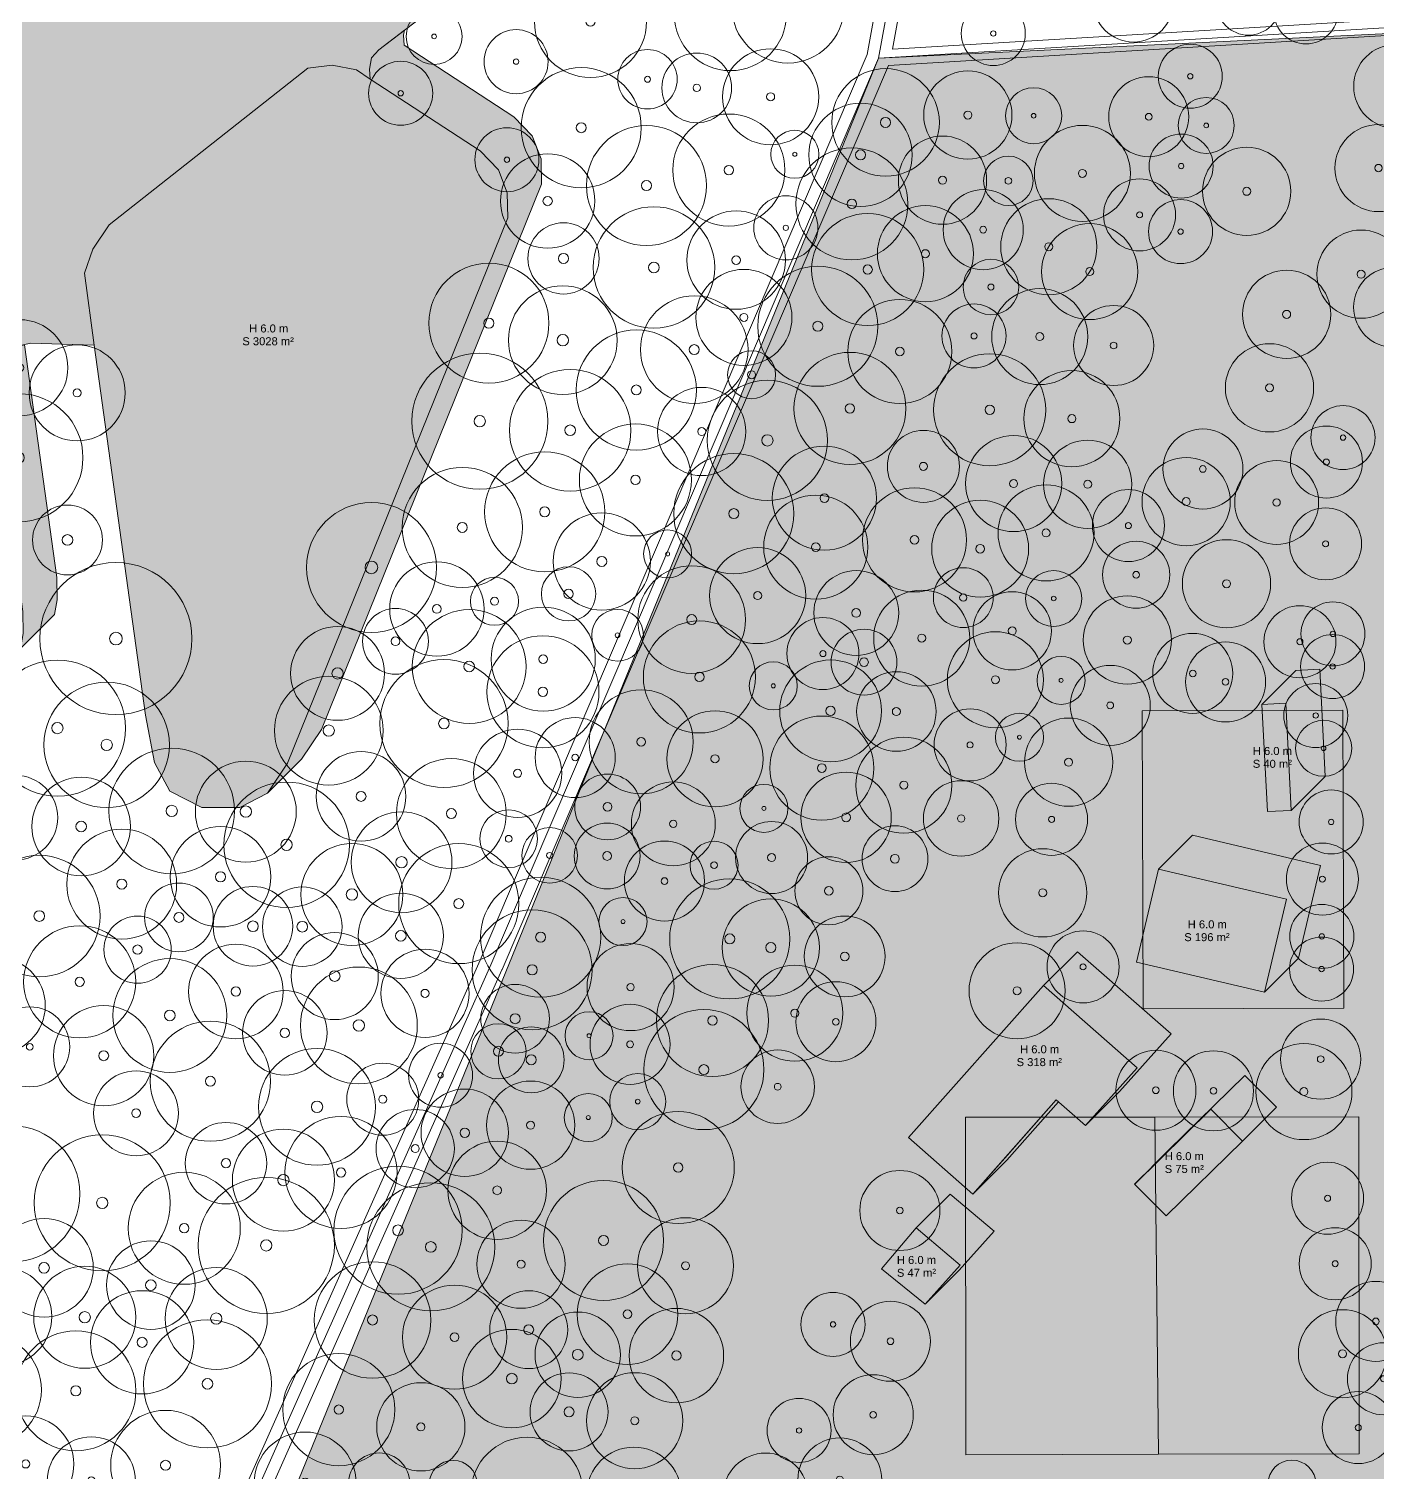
# Model space of a CAD drawing. Header units: metres. Extents: x -6 to 971, y -3 to 1031.
# Drawn here: x 694.7 to 863.1, y 628.1 to 808.4 of the extents above; entities that cross this region are included whole.
import ezdxf

# ---------------------------------------------------------------- set-up
doc = ezdxf.new("R2010")
doc.units = ezdxf.units.M
doc.header["$MEASUREMENT"] = 0
for name, color, linetype, lineweight, true_color in [('TPX_BUILDING_AREAS_TEXT', 7, 'CONTINUOUS', 0, 0x000000), ('TPX_BUILDING_HEIGHTS_TEXT', 7, 'CONTINUOUS', 0, 0x000000), ('TPX_BUILDINGS', 7, 'CONTINUOUS', 0, 0x000000), ('TPX_BUILDINGS_HATCH', 7, 'CONTINUOUS', 0, 0xf0f0f0), ('TPX_BUILDINGS_SHADOWS_HATCH', 7, 'CONTINUOUS', 0, 0x000000), ('TPX_BUILDINGS_SHADOWS_OUTLINES', 7, 'CONTINUOUS', 0, 0x000000), ('TPX_ROADS_AXES', 7, 'CONTINUOUS', 0, 0x323232), ('TPX_ROADS_CONTOURS', 7, 'CONTINUOUS', 0, 0x646464), ('TPX_VEGETATION_GREEN_SPACES', 7, 'CONTINUOUS', 0, 0x58ba48), ('TPX_VEGETATION_GREEN_SPACES_HATCH', 7, 'CONTINUOUS', 0, 0x58ba48), ('TPX_VEGETATION_TREES_INDIVIDUAL', 7, 'CONTINUOUS', 0, 0x136734)]:
    doc.layers.add(name, color=color, linetype=linetype, lineweight=lineweight, true_color=true_color)
doc.styles.add('TPX_TEXTE', font='arial.ttf')

# ---------------------------------------------------------------- blocks, each defined once
blk = doc.blocks.new('TREETR004_CR045')
at = {"layer": 'TPX_VEGETATION_TREES_INDIVIDUAL'}
for radius in [4.5, 0.375]:
    blk.add_circle((0, 0, 0.04), radius, dxfattribs=at)
blk = doc.blocks.new('TREETR006_CR069')
at = {"layer": 'TPX_VEGETATION_TREES_INDIVIDUAL'}
for radius in [6.86, 0.625]:
    blk.add_circle((0, 0, 0.04), radius, dxfattribs=at)
blk = doc.blocks.new('TREETR006_CR035')
at = {"layer": 'TPX_VEGETATION_TREES_INDIVIDUAL'}
for radius in [3.45, 0.625]:
    blk.add_circle((0, 0, 0.04), radius, dxfattribs=at)
blk = doc.blocks.new('TREETR004_CR050')
at = {"layer": 'TPX_VEGETATION_TREES_INDIVIDUAL'}
for radius in [5, 0.417]:
    blk.add_circle((0, 0, 0.04), radius, dxfattribs=at)
blk = doc.blocks.new('TREETR007_CR078')
at = {"layer": 'TPX_VEGETATION_TREES_INDIVIDUAL'}
for radius in [7.84, 0.708]:
    blk.add_circle((0, 0, 0.04), radius, dxfattribs=at)
blk = doc.blocks.new('TREETR003_CR040')
at = {"layer": 'TPX_VEGETATION_TREES_INDIVIDUAL'}
for radius in [4, 0.333]:
    blk.add_circle((0, 0, 0.04), radius, dxfattribs=at)
blk = doc.blocks.new('TREETR004_CR031')
at = {"layer": 'TPX_VEGETATION_TREES_INDIVIDUAL'}
for radius in [3.09, 0.417]:
    blk.add_circle((0, 0, 0.04), radius, dxfattribs=at)
blk = doc.blocks.new('TREETR005_CR044')
at = {"layer": 'TPX_VEGETATION_TREES_INDIVIDUAL'}
for radius in [4.36, 0.458]:
    blk.add_circle((0, 0, 0.04), radius, dxfattribs=at)
blk = doc.blocks.new('TREETR005_CR059')
at = {"layer": 'TPX_VEGETATION_TREES_INDIVIDUAL'}
for radius in [5.89, 0.542]:
    blk.add_circle((0, 0, 0.04), radius, dxfattribs=at)
blk = doc.blocks.new('TREETR005_CR053')
at = {"layer": 'TPX_VEGETATION_TREES_INDIVIDUAL'}
for radius in [5.3, 0.542]:
    blk.add_circle((0, 0, 0.04), radius, dxfattribs=at)
blk = doc.blocks.new('TREETR005_CR050')
at = {"layer": 'TPX_VEGETATION_TREES_INDIVIDUAL'}
for radius in [4.97, 0.5]:
    blk.add_circle((0, 0, 0.04), radius, dxfattribs=at)
blk = doc.blocks.new('TREETR006_CR053')
at = {"layer": 'TPX_VEGETATION_TREES_INDIVIDUAL'}
for radius in [5.28, 0.583]:
    blk.add_circle((0, 0, 0.04), radius, dxfattribs=at)
blk = doc.blocks.new('TREETR005_CR054')
at = {"layer": 'TPX_VEGETATION_TREES_INDIVIDUAL'}
for radius in [5.44, 0.458]:
    blk.add_circle((0, 0, 0.04), radius, dxfattribs=at)
blk = doc.blocks.new('TREETR006_CR055')
at = {"layer": 'TPX_VEGETATION_TREES_INDIVIDUAL'}
for radius in [5.46, 0.583]:
    blk.add_circle((0, 0, 0.04), radius, dxfattribs=at)
blk = doc.blocks.new('TREETR007_CR044')
at = {"layer": 'TPX_VEGETATION_TREES_INDIVIDUAL'}
for radius in [4.36, 0.667]:
    blk.add_circle((0, 0, 0.04), radius, dxfattribs=at)
blk = doc.blocks.new('TREETR004_CR042')
at = {"layer": 'TPX_VEGETATION_TREES_INDIVIDUAL'}
for radius in [4.19, 0.417]:
    blk.add_circle((0, 0, 0.04), radius, dxfattribs=at)
blk = doc.blocks.new('TREETR006_CR063')
at = {"layer": 'TPX_VEGETATION_TREES_INDIVIDUAL'}
for radius in [6.27, 0.625]:
    blk.add_circle((0, 0, 0.04), radius, dxfattribs=at)
blk = doc.blocks.new('TREETR007_CR073')
at = {"layer": 'TPX_VEGETATION_TREES_INDIVIDUAL'}
for radius in [7.3, 0.708]:
    blk.add_circle((0, 0, 0.04), radius, dxfattribs=at)
blk = doc.blocks.new('TREETR007_CR053')
at = {"layer": 'TPX_VEGETATION_TREES_INDIVIDUAL'}
for radius in [5.33, 0.667]:
    blk.add_circle((0, 0, 0.04), radius, dxfattribs=at)
blk = doc.blocks.new('TREETR006_CR043')
at = {"layer": 'TPX_VEGETATION_TREES_INDIVIDUAL'}
for radius in [4.29, 0.625]:
    blk.add_circle((0, 0, 0.04), radius, dxfattribs=at)
blk = doc.blocks.new('TREETR004_CR035')
at = {"layer": 'TPX_VEGETATION_TREES_INDIVIDUAL'}
for radius in [3.47, 0.375]:
    blk.add_circle((0, 0, 0.04), radius, dxfattribs=at)
blk = doc.blocks.new('TREETR008_CR081')
at = {"layer": 'TPX_VEGETATION_TREES_INDIVIDUAL'}
for radius in [8.11, 0.792]:
    blk.add_circle((0, 0, 0.04), radius, dxfattribs=at)
blk = doc.blocks.new('TREETR007_CR080')
at = {"layer": 'TPX_VEGETATION_TREES_INDIVIDUAL'}
for radius in [8, 0.667]:
    blk.add_circle((0, 0, 0.04), radius, dxfattribs=at)
blk = doc.blocks.new('TREETR003_CR035')
at = {"layer": 'TPX_VEGETATION_TREES_INDIVIDUAL'}
for radius in [3.5, 0.292]:
    blk.add_circle((0, 0, 0.04), radius, dxfattribs=at)
blk = doc.blocks.new('TREETR004_CR037')
at = {"layer": 'TPX_VEGETATION_TREES_INDIVIDUAL'}
for radius in [3.71, 0.375]:
    blk.add_circle((0, 0, 0.04), radius, dxfattribs=at)
blk = doc.blocks.new('TREETR006_CR070')
at = {"layer": 'TPX_VEGETATION_TREES_INDIVIDUAL'}
for radius in [7, 0.583]:
    blk.add_circle((0, 0, 0.04), radius, dxfattribs=at)
blk = doc.blocks.new('TREETR005_CR030')
at = {"layer": 'TPX_VEGETATION_TREES_INDIVIDUAL'}
for radius in [3, 0.5]:
    blk.add_circle((0, 0, 0.04), radius, dxfattribs=at)
blk = doc.blocks.new('TREETR007_CR063')
at = {"layer": 'TPX_VEGETATION_TREES_INDIVIDUAL'}
for radius in [6.3, 0.708]:
    blk.add_circle((0, 0, 0.04), radius, dxfattribs=at)
blk = doc.blocks.new('TREETR005_CR043')
at = {"layer": 'TPX_VEGETATION_TREES_INDIVIDUAL'}
for radius in [4.25, 0.542]:
    blk.add_circle((0, 0, 0.04), radius, dxfattribs=at)
blk = doc.blocks.new('TREETR006_CR065')
at = {"layer": 'TPX_VEGETATION_TREES_INDIVIDUAL'}
for radius in [6.45, 0.625]:
    blk.add_circle((0, 0, 0.04), radius, dxfattribs=at)
blk = doc.blocks.new('TREETR006_CR034')
at = {"layer": 'TPX_VEGETATION_TREES_INDIVIDUAL'}
for radius in [3.39, 0.583]:
    blk.add_circle((0, 0, 0.04), radius, dxfattribs=at)
blk = doc.blocks.new('TREETR007_CR076')
at = {"layer": 'TPX_VEGETATION_TREES_INDIVIDUAL'}
for radius in [7.59, 0.667]:
    blk.add_circle((0, 0, 0.04), radius, dxfattribs=at)
blk = doc.blocks.new('TREETR005_CR052')
at = {"layer": 'TPX_VEGETATION_TREES_INDIVIDUAL'}
for radius in [5.24, 0.458]:
    blk.add_circle((0, 0, 0.04), radius, dxfattribs=at)
blk = doc.blocks.new('TREETR004_CR040')
at = {"layer": 'TPX_VEGETATION_TREES_INDIVIDUAL'}
for radius in [4, 0.375]:
    blk.add_circle((0, 0, 0.04), radius, dxfattribs=at)
blk = doc.blocks.new('TREETR005_CR065')
at = {"layer": 'TPX_VEGETATION_TREES_INDIVIDUAL'}
for radius in [6.5, 0.542]:
    blk.add_circle((0, 0, 0.04), radius, dxfattribs=at)
blk = doc.blocks.new('TREETR005_CR037')
at = {"layer": 'TPX_VEGETATION_TREES_INDIVIDUAL'}
for radius in [3.74, 0.458]:
    blk.add_circle((0, 0, 0.04), radius, dxfattribs=at)
blk = doc.blocks.new('TREETR003_CR032')
at = {"layer": 'TPX_VEGETATION_TREES_INDIVIDUAL'}
for radius in [3.23, 0.292]:
    blk.add_circle((0, 0, 0.04), radius, dxfattribs=at)
blk = doc.blocks.new('TREETR005_CR051')
at = {"layer": 'TPX_VEGETATION_TREES_INDIVIDUAL'}
for radius in [5.05, 0.542]:
    blk.add_circle((0, 0, 0.04), radius, dxfattribs=at)
blk = doc.blocks.new('TREETR006_CR059')
at = {"layer": 'TPX_VEGETATION_TREES_INDIVIDUAL'}
for radius in [5.9, 0.583]:
    blk.add_circle((0, 0, 0.04), radius, dxfattribs=at)
blk = doc.blocks.new('TREETR006_CR049')
at = {"layer": 'TPX_VEGETATION_TREES_INDIVIDUAL'}
for radius in [4.87, 0.625]:
    blk.add_circle((0, 0, 0.04), radius, dxfattribs=at)
blk = doc.blocks.new('TREETR006_CR073')
at = {"layer": 'TPX_VEGETATION_TREES_INDIVIDUAL'}
for radius in [7.28, 0.625]:
    blk.add_circle((0, 0, 0.04), radius, dxfattribs=at)
blk = doc.blocks.new('TREETR007_CR068')
at = {"layer": 'TPX_VEGETATION_TREES_INDIVIDUAL'}
for radius in [6.79, 0.708]:
    blk.add_circle((0, 0, 0.04), radius, dxfattribs=at)
blk = doc.blocks.new('TREETR005_CR063')
at = {"layer": 'TPX_VEGETATION_TREES_INDIVIDUAL'}
for radius in [6.28, 0.542]:
    blk.add_circle((0, 0, 0.04), radius, dxfattribs=at)
blk = doc.blocks.new('TREETR007_CR059')
at = {"layer": 'TPX_VEGETATION_TREES_INDIVIDUAL'}
for radius in [5.86, 0.708]:
    blk.add_circle((0, 0, 0.04), radius, dxfattribs=at)
blk = doc.blocks.new('TREETR006_CR064')
at = {"layer": 'TPX_VEGETATION_TREES_INDIVIDUAL'}
for radius in [6.36, 0.583]:
    blk.add_circle((0, 0, 0.04), radius, dxfattribs=at)
blk = doc.blocks.new('TREETR005_CR060')
at = {"layer": 'TPX_VEGETATION_TREES_INDIVIDUAL'}
for radius in [6, 0.5]:
    blk.add_circle((0, 0, 0.04), radius, dxfattribs=at)
blk = doc.blocks.new('TREETR005_CR057')
at = {"layer": 'TPX_VEGETATION_TREES_INDIVIDUAL'}
for radius in [5.65, 0.542]:
    blk.add_circle((0, 0, 0.04), radius, dxfattribs=at)
blk = doc.blocks.new('TREETR003_CR030')
at = {"layer": 'TPX_VEGETATION_TREES_INDIVIDUAL'}
for radius in [3, 0.25]:
    blk.add_circle((0, 0, 0.04), radius, dxfattribs=at)
blk = doc.blocks.new('TREETR006_CR051')
at = {"layer": 'TPX_VEGETATION_TREES_INDIVIDUAL'}
for radius in [5.09, 0.583]:
    blk.add_circle((0, 0, 0.04), radius, dxfattribs=at)
blk = doc.blocks.new('TREETR005_CR041')
at = {"layer": 'TPX_VEGETATION_TREES_INDIVIDUAL'}
for radius in [4.11, 0.542]:
    blk.add_circle((0, 0, 0.04), radius, dxfattribs=at)
blk = doc.blocks.new('TREETR006_CR067')
at = {"layer": 'TPX_VEGETATION_TREES_INDIVIDUAL'}
for radius in [6.72, 0.625]:
    blk.add_circle((0, 0, 0.04), radius, dxfattribs=at)
blk = doc.blocks.new('TREETR005_CR055')
at = {"layer": 'TPX_VEGETATION_TREES_INDIVIDUAL'}
for radius in [5.51, 0.5]:
    blk.add_circle((0, 0, 0.04), radius, dxfattribs=at)
blk = doc.blocks.new('TREETR005_CR038')
at = {"layer": 'TPX_VEGETATION_TREES_INDIVIDUAL'}
for radius in [3.84, 0.5]:
    blk.add_circle((0, 0, 0.04), radius, dxfattribs=at)
blk = doc.blocks.new('TREETR008_CR095')
at = {"layer": 'TPX_VEGETATION_TREES_INDIVIDUAL'}
for radius in [9.5, 0.792]:
    blk.add_circle((0, 0, 0.04), radius, dxfattribs=at)
blk = doc.blocks.new('TREETR006_CR045')
at = {"layer": 'TPX_VEGETATION_TREES_INDIVIDUAL'}
for radius in [4.45, 0.625]:
    blk.add_circle((0, 0, 0.04), radius, dxfattribs=at)
blk = doc.blocks.new('TREETR007_CR062')
at = {"layer": 'TPX_VEGETATION_TREES_INDIVIDUAL'}
for radius in [6.15, 0.667]:
    blk.add_circle((0, 0, 0.04), radius, dxfattribs=at)
blk = doc.blocks.new('TREETR007_CR075')
at = {"layer": 'TPX_VEGETATION_TREES_INDIVIDUAL'}
for radius in [7.5, 0.708]:
    blk.add_circle((0, 0, 0.04), radius, dxfattribs=at)
blk = doc.blocks.new('TREETR006_CR041')
at = {"layer": 'TPX_VEGETATION_TREES_INDIVIDUAL'}
for radius in [4.11, 0.625]:
    blk.add_circle((0, 0, 0.04), radius, dxfattribs=at)
blk = doc.blocks.new('TREETR007_CR055')
at = {"layer": 'TPX_VEGETATION_TREES_INDIVIDUAL'}
for radius in [5.54, 0.667]:
    blk.add_circle((0, 0, 0.04), radius, dxfattribs=at)
blk = doc.blocks.new('TREETR007_CR071')
at = {"layer": 'TPX_VEGETATION_TREES_INDIVIDUAL'}
for radius in [7.11, 0.667]:
    blk.add_circle((0, 0, 0.04), radius, dxfattribs=at)
blk = doc.blocks.new('TREETR004_CR046')
at = {"layer": 'TPX_VEGETATION_TREES_INDIVIDUAL'}
for radius in [4.59, 0.417]:
    blk.add_circle((0, 0, 0.04), radius, dxfattribs=at)
blk = doc.blocks.new('TREETR007_CR054')
at = {"layer": 'TPX_VEGETATION_TREES_INDIVIDUAL'}
for radius in [5.44, 0.667]:
    blk.add_circle((0, 0, 0.04), radius, dxfattribs=at)
blk = doc.blocks.new('TREETR004_CR036')
at = {"layer": 'TPX_VEGETATION_TREES_INDIVIDUAL'}
for radius in [3.61, 0.417]:
    blk.add_circle((0, 0, 0.04), radius, dxfattribs=at)
blk = doc.blocks.new('TREETR006_CR056')
at = {"layer": 'TPX_VEGETATION_TREES_INDIVIDUAL'}
for radius in [5.6, 0.625]:
    blk.add_circle((0, 0, 0.04), radius, dxfattribs=at)
blk = doc.blocks.new('TREETR007_CR050')
at = {"layer": 'TPX_VEGETATION_TREES_INDIVIDUAL'}
for radius in [4.97, 0.667]:
    blk.add_circle((0, 0, 0.04), radius, dxfattribs=at)
blk = doc.blocks.new('TREETR005_CR062')
at = {"layer": 'TPX_VEGETATION_TREES_INDIVIDUAL'}
for radius in [6.15, 0.542]:
    blk.add_circle((0, 0, 0.04), radius, dxfattribs=at)
blk = doc.blocks.new('TREETR005_CR045')
at = {"layer": 'TPX_VEGETATION_TREES_INDIVIDUAL'}
for radius in [4.5, 0.5]:
    blk.add_circle((0, 0, 0.04), radius, dxfattribs=at)
blk = doc.blocks.new('TREETR006_CR042')
at = {"layer": 'TPX_VEGETATION_TREES_INDIVIDUAL'}
for radius in [4.2, 0.583]:
    blk.add_circle((0, 0, 0.04), radius, dxfattribs=at)
blk = doc.blocks.new('TREETR007_CR085')
at = {"layer": 'TPX_VEGETATION_TREES_INDIVIDUAL'}
for radius in [8.5, 0.708]:
    blk.add_circle((0, 0, 0.04), radius, dxfattribs=at)
blk = doc.blocks.new('TREETR006_CR061')
at = {"layer": 'TPX_VEGETATION_TREES_INDIVIDUAL'}
for radius in [6.07, 0.625]:
    blk.add_circle((0, 0, 0.04), radius, dxfattribs=at)
blk = doc.blocks.new('TREETR006_CR075')
at = {"layer": 'TPX_VEGETATION_TREES_INDIVIDUAL'}
for radius in [7.5, 0.625]:
    blk.add_circle((0, 0, 0.04), radius, dxfattribs=at)
blk = doc.blocks.new('TREETR004_CR030')
at = {"layer": 'TPX_VEGETATION_TREES_INDIVIDUAL'}
for radius in [3, 0.417]:
    blk.add_circle((0, 0, 0.04), radius, dxfattribs=at)
blk = doc.blocks.new('TREETR005_CR047')
at = {"layer": 'TPX_VEGETATION_TREES_INDIVIDUAL'}
for radius in [4.71, 0.458]:
    blk.add_circle((0, 0, 0.04), radius, dxfattribs=at)
blk = doc.blocks.new('TREETR007_CR064')
at = {"layer": 'TPX_VEGETATION_TREES_INDIVIDUAL'}
for radius in [6.37, 0.708]:
    blk.add_circle((0, 0, 0.04), radius, dxfattribs=at)
blk = doc.blocks.new('TREETR005_CR061')
at = {"layer": 'TPX_VEGETATION_TREES_INDIVIDUAL'}
for radius in [6.05, 0.542]:
    blk.add_circle((0, 0, 0.04), radius, dxfattribs=at)
blk = doc.blocks.new('TREETR005_CR049')
at = {"layer": 'TPX_VEGETATION_TREES_INDIVIDUAL'}
for radius in [4.89, 0.5]:
    blk.add_circle((0, 0, 0.04), radius, dxfattribs=at)

msp = doc.modelspace()

# ---------------------------------------------------------------- hatches: boundary and pattern name
at = {"layer": 'TPX_BUILDINGS_HATCH'}
for points in [[(670.25, 850.85), (660.12, 839.2), (672.89, 829.47), (676.77, 826.74), (679.29, 824.01), (680.78, 821.64), (682.61, 817.24), (689.47, 767.83), (694.89, 769.12), (702.87, 768.9), (701.64, 777.87), (702.68, 780.89), (704.75, 783.91), (727.17, 801.61), (729.53, 803.48), (732.59, 803.87), (735.62, 803.27), (737.34, 802.14), (737.24, 803.37), (737.51, 804.8), (738.4, 805.78), (758.89, 821.46), (723.28, 835.28), (720.95, 838.83), (720.99, 842.94), (721.33, 847.05), (713.79, 867.04), (732.03, 894.21), (697.88, 920.6), (695.27, 916.28), (725.35, 893.51), (691.25, 845.29), (686.1, 843.55), (683.02, 843.07), (678.67, 844.64), (669.02, 856.99), (670.27, 853.67), (670.25, 850.85)], [(702.68, 780.89), (701.64, 777.87), (702.87, 768.9), (709.25, 722.67), (710.38, 716.76), (712.31, 713.18), (716.31, 711.11), (721.05, 711.12), (724.5, 712.93), (727, 716.65), (754.51, 784.78), (754.44, 787.91), (753.34, 790.81), (751.05, 793.16), (737.34, 802.14), (735.62, 803.27), (732.59, 803.87), (729.53, 803.48), (727.17, 801.61), (704.75, 783.91), (702.68, 780.89)], [(851.7, 724.16), (848.72, 724.01), (849.4, 710.61), (852.38, 710.76), (851.7, 724.16)], [(835.79, 703.42), (833.06, 691.81), (849.03, 688.04), (851.76, 699.66), (835.79, 703.42)], [(821.43, 688.87), (804.58, 669.89), (812.61, 662.82), (823.01, 674.59), (826.69, 671.39), (833.13, 678.6), (821.43, 688.87)], [(842.32, 673.42), (832.81, 664.09), (836.77, 660.11), (846.29, 669.44), (842.32, 673.42)], [(805.53, 658.6), (801.19, 653.5), (806.67, 649.08), (811.01, 653.96), (805.53, 658.6)]]:
    msp.add_hatch(color=256, dxfattribs=at).paths.add_polyline_path(points)
at = {"layer": 'TPX_BUILDINGS_SHADOWS_HATCH'}
for points in [[(726.59, 716.04), (724.5, 712.93), (728.74, 717.17), (731.24, 720.89), (758.75, 789.02), (758.68, 792.16), (757.58, 795.05), (755.29, 797.4), (741.58, 806.39), (741.49, 807.62), (741.6, 808.23), (738.4, 805.78), (737.51, 804.8), (737.24, 803.37), (737.34, 802.14), (751.05, 793.16), (753.34, 790.81), (754.44, 787.91), (754.51, 784.78), (727, 716.65), (726.59, 716.04)], [(694.15, 768.94), (689.47, 767.83), (693.95, 735.63), (694, 732.85), (693.65, 731), (697.89, 735.24), (698.24, 737.09), (698.19, 739.87), (694.15, 768.94)], [(852.96, 728.26), (848.72, 724.01), (851.7, 724.16), (852.38, 710.76), (856.62, 715), (855.94, 728.41), (852.96, 728.26)], [(840.04, 707.66), (835.79, 703.42), (851.76, 699.66), (849.03, 688.04), (853.27, 692.29), (856.01, 703.9), (840.04, 707.66)], [(825.67, 693.11), (821.43, 688.87), (833.13, 678.6), (826.69, 671.39), (830.93, 675.63), (837.38, 682.84), (825.67, 693.11)], [(837.06, 668.33), (832.82, 664.09), (842.32, 673.42), (846.29, 669.44), (850.53, 673.68), (846.57, 677.66), (837.06, 668.33)], [(816.58, 667.31), (812.61, 662.82), (816.86, 667.06), (823.29, 674.35), (823.01, 674.59), (816.58, 667.31)], [(809.77, 662.84), (805.53, 658.6), (811.01, 653.96), (806.67, 649.08), (810.91, 653.32), (815.25, 658.2), (809.77, 662.84)]]:
    msp.add_hatch(color=256, dxfattribs=at).paths.add_polyline_path(points)
at = {"layer": 'TPX_VEGETATION_GREEN_SPACES_HATCH'}
h = msp.add_hatch(color=256, dxfattribs=at)
h.paths.add_polyline_path([(800.84, 804.75), (718.07, 601.77), (729.94, 577.31), (745.19, 549.45), (750.25, 530.28), (756.51, 518.82), (763.82, 511.06), (776.15, 502.97), (791.61, 496.59), (804.59, 494.54), (816.07, 494.02), (844.04, 493.08), (859.86, 489.78), (873.46, 484.31), (883.43, 478.59), (902.97, 456.75), (909.21, 445.14), (912.43, 435.93), (918.11, 411.61), (930.15, 391.51), (964.78, 393.09), (964.78, 402.06), (953.42, 401.99), (935.38, 401.89), (935.3, 414.92), (954.13, 415.02), (964.78, 415.07), (964.78, 439.71), (963.21, 439.73), (944.43, 439.97), (924.44, 440.23), (924.6, 452.73), (944.17, 452.48), (962.75, 452.25), (964.78, 452.22), (964.78, 466.93), (949.61, 467.07), (949.93, 500.54), (964.78, 500.39), (964.78, 513.06), (951.24, 513.16), (951.5, 548.71), (964.78, 548.61), (964.78, 565.3), (952.32, 565.37), (952.64, 598.52), (964.78, 598.36), (964.78, 656.57), (964.48, 650.55), (956.99, 640.17), (942.89, 631.01), (928.84, 626.88), (912.11, 627.81), (896.07, 629.96), (880.74, 638.16), (872.23, 649.11), (867.7, 664.25), (867.9, 767.26), (873.35, 766.63), (873.52, 784.63), (880.53, 785.73), (884.63, 790.33), (887.93, 794.4), (892.34, 797.56), (898.83, 801.71), (907.78, 805.84), (917.21, 807.56), (927.3, 807.93), (935.4, 805.67), (942.14, 802.09), (947.66, 798.01), (951.84, 793.96), (959.53, 784.2), (964.78, 774.65), (964.78, 969.11), (960.99, 972.53), (961.92, 1022.85), (957.31, 1022.85), (957.38, 1017.67), (941.38, 1009.21), (934.59, 1022.85), (929, 1022.85), (935.19, 1005.95), (942.71, 991.99), (951.99, 967.87), (957.82, 952.7), (961.54, 931.83), (962.35, 921.42), (963.65, 904.63), (961.28, 876.48), (960.03, 861.11), (959.45, 842.38), (958.53, 812.41), (800.84, 804.75)])
h.paths.add_polyline_path([(766.29, 519.99), (766.63, 564.73), (790.02, 564.55), (816.47, 564.36), (816.56, 575.68), (786.21, 575.92), (786.55, 620.29), (816.91, 620.06), (890.16, 619.49), (889.27, 504.24), (815.75, 504.82), (815.86, 519.61), (789.93, 519.81), (766.29, 519.99)], flags=16)
h.paths.add_polyline_path([(811.67, 672.43), (835.32, 672.46), (860.8, 672.5), (860.87, 630.36), (835.81, 630.32), (811.74, 630.27), (811.67, 672.43)], flags=16)
h.paths.add_polyline_path([(833.74, 723.22), (858.8, 723.31), (858.96, 686.05), (833.89, 685.96), (833.74, 723.22)], flags=16)
h.paths.add_polyline_path([(902.59, 466.12), (902.86, 501.53), (923.06, 501.37), (942.53, 501.22), (942.25, 465.8), (922.79, 465.95), (902.59, 466.12)], flags=16)
h.paths.add_polyline_path([(908.74, 514.98), (909.29, 549.74), (928.56, 549.45), (945.55, 549.19), (945.01, 514.41), (928.23, 514.67), (908.74, 514.98)], flags=16)
for points in [[(858.8, 723.31), (833.74, 723.22), (833.89, 685.96), (858.96, 686.05), (858.8, 723.31)], [(835.32, 672.46), (811.67, 672.43), (811.74, 630.27), (835.81, 630.32), (835.32, 672.46)], [(860.8, 672.5), (835.32, 672.46), (835.81, 630.32), (860.87, 630.36), (860.8, 672.5)]]:
    msp.add_hatch(color=256, dxfattribs=at).paths.add_polyline_path(points)

# ---------------------------------------------------------------- linework, layer by layer
at = {"layer": 'TPX_BUILDINGS', "elevation": 0.04}
msp.add_lwpolyline([(689.47, 767.83), (694.89, 769.12), (702.87, 768.9), (701.64, 777.87), (702.68, 780.89), (704.75, 783.91), (727.17, 801.61), (729.53, 803.48), (732.59, 803.87), (735.62, 803.27), (737.34, 802.14), (737.24, 803.37), (737.51, 804.8), (738.4, 805.78), (758.89, 821.46)], dxfattribs=at)
for points in [[(702.68, 780.89), (701.64, 777.87), (702.87, 768.9), (709.25, 722.67), (710.38, 716.76), (712.31, 713.18), (716.31, 711.11), (721.05, 711.12), (724.5, 712.93), (727, 716.65), (754.51, 784.78), (754.44, 787.91), (753.34, 790.81), (751.05, 793.16), (737.34, 802.14), (735.62, 803.27), (732.59, 803.87), (729.53, 803.48), (727.17, 801.61), (704.75, 783.91)], [(851.7, 724.16), (848.72, 724.01), (849.4, 710.61), (852.38, 710.76)], [(835.79, 703.42), (833.06, 691.81), (849.03, 688.04), (851.76, 699.66)], [(821.43, 688.87), (804.58, 669.89), (812.61, 662.82), (823.01, 674.59), (826.69, 671.39), (833.13, 678.6)], [(842.32, 673.42), (832.81, 664.09), (836.77, 660.11), (846.29, 669.44)], [(805.53, 658.6), (801.19, 653.5), (806.67, 649.08), (811.01, 653.96)]]:
    msp.add_lwpolyline(points, close=True, dxfattribs=at)
at = {"layer": 'TPX_BUILDINGS_SHADOWS_OUTLINES', "elevation": 0.04}
for points in [[(726.59, 716.04), (724.5, 712.93), (728.74, 717.17), (731.24, 720.89), (758.75, 789.02), (758.68, 792.16), (757.58, 795.05), (755.29, 797.4), (741.58, 806.39), (741.49, 807.62), (741.6, 808.23), (738.4, 805.78), (737.51, 804.8), (737.24, 803.37), (737.34, 802.14), (751.05, 793.16), (753.34, 790.81), (754.44, 787.91), (754.51, 784.78), (727, 716.65)], [(694.15, 768.94), (689.47, 767.83), (693.95, 735.63), (694, 732.85), (693.65, 731), (697.89, 735.24), (698.24, 737.09), (698.19, 739.87)], [(852.96, 728.26), (848.72, 724.01), (851.7, 724.16), (852.38, 710.76), (856.62, 715), (855.94, 728.41)], [(840.04, 707.66), (835.79, 703.42), (851.76, 699.66), (849.03, 688.04), (853.27, 692.29), (856.01, 703.9)], [(825.67, 693.11), (821.43, 688.87), (833.13, 678.6), (826.69, 671.39), (830.93, 675.63), (837.38, 682.84)], [(837.06, 668.33), (832.82, 664.09), (842.32, 673.42), (846.29, 669.44), (850.53, 673.68), (846.57, 677.66)], [(816.58, 667.31), (812.61, 662.82), (816.86, 667.06), (823.29, 674.35), (823.01, 674.59)], [(809.77, 662.84), (805.53, 658.6), (811.01, 653.96), (806.67, 649.08), (810.91, 653.32), (815.25, 658.2)]]:
    msp.add_lwpolyline(points, close=True, dxfattribs=at)
at = {"layer": 'TPX_ROADS_AXES', "elevation": 0.03}
for points in [[(702.8, 579.49), (707.19, 589.88), (712.32, 601.31), (752.42, 691.47), (800.84, 804.75), (805.89, 832.5), (806.71, 837.57), (807.79, 844.23), (808.68, 855.97), (807.67, 874.84), (805.93, 896.62), (800.57, 920.69), (794.09, 942.73), (781.06, 972.14), (777.26, 980.7)], [(800.84, 804.75), (903.56, 810.93), (908.4, 811.13), (913.42, 811.33), (958.53, 812.41)]]:
    msp.add_lwpolyline(points, dxfattribs=at)
at = {"layer": 'TPX_ROADS_CONTOURS', "elevation": 0.03}
for points in [[(804.41, 832.76), (799.39, 805.19), (751.05, 692.07), (710.95, 601.92), (705.82, 590.5), (705.81, 590.47), (702.25, 582.05), (676.09, 606.32)], [(903.5, 811.93), (802.57, 805.86), (807.37, 832.23)], [(713.69, 600.7), (753.79, 690.86), (753.8, 690.88), (802.07, 803.82), (903.61, 809.94)]]:
    msp.add_lwpolyline(points, dxfattribs=at)
at = {"layer": 'TPX_VEGETATION_GREEN_SPACES', "elevation": 0}
msp.add_lwpolyline([(958.53, 812.41), (800.84, 804.75), (718.07, 601.77), (729.94, 577.31), (745.19, 549.45), (750.25, 530.28), (756.51, 518.82), (763.82, 511.06), (776.15, 502.97), (791.61, 496.59), (804.59, 494.54), (816.07, 494.02), (844.04, 493.08), (859.86, 489.78), (873.46, 484.31), (883.43, 478.59), (902.97, 456.75)], dxfattribs=at)
for points in [[(858.8, 723.31), (833.74, 723.22), (833.89, 685.96), (858.96, 686.05)], [(833.74, 723.22), (858.8, 723.31), (858.96, 686.05), (833.89, 685.96)], [(811.67, 672.43), (835.32, 672.46), (860.8, 672.5), (860.87, 630.36), (835.81, 630.32), (811.74, 630.27)], [(835.32, 672.46), (811.67, 672.43), (811.74, 630.27), (835.81, 630.32)], [(860.8, 672.5), (835.32, 672.46), (835.81, 630.32), (860.87, 630.36)]]:
    msp.add_lwpolyline(points, close=True, dxfattribs=at)

# ---------------------------------------------------------------- block references
at = {"layer": 'TPX_VEGETATION_TREES_INDIVIDUAL'}
for name, p in [('TREETR006_CR070', (782.32, 810.19, 0.04)), ('TREETR006_CR070', (789.51, 811.14, 0.04)), ('TREETR006_CR070', (764.85, 809.33, 0.04)), ('TREETR004_CR050', (832.66, 811.75, 0.04)), ('TREETR003_CR040', (847.03, 811.62, 0.04)), ('TREETR003_CR040', (854.21, 810.53, 0.04)), ('TREETR003_CR040', (815.16, 807.83, 0.04)), ('TREETR003_CR035', (745.32, 807.47, 0.04)), ('TREETR003_CR040', (755.56, 804.31, 0.04)), ('TREETR003_CR040', (839.76, 802.49, 0.04)), ('TREETR005_CR052', (865.42, 801.22, 0.04)), ('TREETR003_CR040', (741.14, 800.36, 0.04)), ('TREETR004_CR037', (771.97, 802.11, 0.04)), ('TREETR005_CR044', (778.12, 801.03, 0.04)), ('TREETR005_CR060', (787.35, 799.92, 0.04)), ('TREETR006_CR075', (763.69, 796.06, 0.04)), ('TREETR006_CR067', (801.7, 796.72, 0.04)), ('TREETR005_CR055', (811.98, 797.64, 0.04)), ('TREETR004_CR050', (834.57, 797.43, 0.04)), ('TREETR003_CR035', (820.2, 797.56, 0.04)), ('TREETR006_CR065', (798.58, 792.66, 0.04)), ('TREETR003_CR035', (841.75, 796.34, 0.04)), ('TREETR006_CR070', (782.13, 790.77, 0.04)), ('TREETR003_CR040', (754.41, 792.06, 0.04)), ('TREETR006_CR075', (771.84, 788.83, 0.04)), ('TREETR003_CR030', (790.37, 792.74, 0.04)), ('TREETR005_CR060', (826.29, 790.35, 0.04)), ('TREETR003_CR040', (838.62, 791.26, 0.04)), ('TREETR005_CR054', (863.27, 791.02, 0.04)), ('TREETR006_CR070', (797.5, 786.54, 0.04)), ('TREETR005_CR055', (808.82, 789.5, 0.04)), ('TREETR005_CR055', (846.81, 788.11, 0.04)), ('TREETR006_CR059', (759.5, 786.9, 0.04)), ('TREETR004_CR031', (817.04, 789.42, 0.04)), ('TREETR004_CR050', (813.9, 783.32, 0.04)), ('TREETR004_CR045', (833.43, 785.17, 0.04)), ('TREETR007_CR076', (772.77, 778.6, 0.04)), ('TREETR003_CR040', (789.25, 783.55, 0.04)), ('TREETR005_CR060', (806.68, 780.32, 0.04)), ('TREETR005_CR060', (822.09, 781.19, 0.04)), ('TREETR003_CR040', (838.55, 783.08, 0.04)), ('TREETR005_CR062', (783.05, 779.52, 0.04)), ('TREETR006_CR070', (799.47, 778.34, 0.04)), ('TREETR006_CR045', (761.48, 779.73, 0.04)), ('TREETR005_CR060', (827.2, 778.08, 0.04)), ('TREETR005_CR055', (861.09, 777.76, 0.04)), ('TREETR006_CR075', (752.16, 771.64, 0.04)), ('TREETR004_CR035', (814.86, 776.15, 0.04)), ('TREETR005_CR060', (784.01, 772.36, 0.04)), ('TREETR006_CR075', (793.24, 771.25, 0.04)), ('TREETR005_CR055', (851.8, 772.74, 0.04)), ('TREETR004_CR050', (865.16, 773.63, 0.04)), ('TREETR007_CR068', (761.39, 769.51, 0.04)), ('TREETR005_CR060', (820.96, 769.96, 0.04)), ('TREETR006_CR067', (777.81, 768.33, 0.04)), ('TREETR005_CR065', (803.48, 768.09, 0.04)), ('TREETR004_CR040', (812.75, 770.04, 0.04)), ('TREETR004_CR050', (830.19, 768.85, 0.04)), ('TREETR005_CR060', (693.57, 766.07, 0.04)), ('TREETR006_CR075', (770.57, 763.29, 0.04)), ('TREETR005_CR060', (700.73, 762.93, 0.04)), ('TREETR005_CR030', (784.97, 765.2, 0.04)), ('TREETR005_CR055', (849.66, 763.56, 0.04)), ('TREETR007_CR085', (751.02, 759.39, 0.04)), ('TREETR006_CR070', (797.25, 760.99, 0.04)), ('TREETR006_CR070', (814.71, 760.82, 0.04)), ('TREETR007_CR076', (762.31, 758.26, 0.04)), ('TREETR005_CR060', (824.97, 759.71, 0.04)), ('TREETR007_CR080', (693.46, 754.83, 0.04)), ('TREETR005_CR055', (778.74, 758.1, 0.04)), ('TREETR007_CR075', (786.94, 757, 0.04)), ('TREETR003_CR040', (858.84, 757.34, 0.04)), ('TREETR006_CR070', (770.46, 752.05, 0.04)), ('TREETR005_CR045', (806.43, 753.75, 0.04)), ('TREETR005_CR060', (817.7, 751.6, 0.04)), ('TREETR004_CR050', (841.34, 753.42, 0.04)), ('TREETR004_CR045', (856.76, 754.29, 0.04)), ('TREETR006_CR075', (759.13, 748.07, 0.04)), ('TREETR005_CR065', (794.06, 749.78, 0.04)), ('TREETR005_CR055', (826.95, 751.51, 0.04)), ('TREETR006_CR075', (782.75, 747.84, 0.04)), ('TREETR005_CR055', (839.25, 749.35, 0.04)), ('TREETR005_CR052', (850.55, 749.24, 0.04)), ('TREETR006_CR075', (748.84, 746.12, 0.04)), ('TREETR005_CR065', (792.98, 743.66, 0.04)), ('TREETR005_CR065', (805.31, 744.56, 0.04)), ('TREETR005_CR060', (821.75, 745.43, 0.04)), ('TREETR004_CR045', (832.03, 746.35, 0.04)), ('TREETR007_CR044', (699.53, 744.55, 0.04)), ('TREETR008_CR081', (737.49, 741.12, 0.04)), ('TREETR005_CR061', (813.52, 743.46, 0.04)), ('TREETR004_CR045', (856.66, 744.07, 0.04)), ('TREETR006_CR061', (766.26, 741.87, 0.04)), ('TREETR003_CR030', (774.48, 742.81, 0.04)), ('TREETR005_CR060', (785.73, 737.6, 0.04)), ('TREETR004_CR042', (833, 740.21, 0.04)), ('TREETR005_CR055', (844.29, 739.08, 0.04)), ('TREETR008_CR095', (705.57, 732.23, 0.04)), ('TREETR005_CR059', (745.66, 735.93, 0.04)), ('TREETR006_CR034', (762.11, 737.82, 0.04)), ('TREETR006_CR067', (777.49, 734.61, 0.04)), ('TREETR005_CR037', (811.41, 737.35, 0.04)), ('TREETR005_CR030', (752.86, 736.89, 0.04)), ('TREETR005_CR053', (798.04, 735.43, 0.04)), ('TREETR003_CR035', (822.7, 737.24, 0.04)), ('TREETR005_CR060', (806.22, 732.29, 0.04)), ('TREETR005_CR049', (817.53, 733.2, 0.04)), ('TREETR005_CR055', (831.9, 732.05, 0.04)), ('TREETR005_CR041', (740.49, 731.89, 0.04)), ('TREETR007_CR071', (749.7, 728.74, 0.04)), ('TREETR005_CR065', (758.95, 729.67, 0.04)), ('TREETR003_CR032', (768.23, 732.65, 0.04)), ('TREETR004_CR045', (853.46, 731.84, 0.04)), ('TREETR003_CR040', (857.58, 732.82, 0.04)), ('TREETR006_CR070', (778.45, 727.44, 0.04)), ('TREETR004_CR045', (793.88, 730.36, 0.04)), ('TREETR007_CR059', (733.26, 727.88, 0.04)), ('TREETR006_CR070', (758.91, 725.59, 0.04)), ('TREETR005_CR041', (799.01, 729.29, 0.04)), ('TREETR005_CR060', (815.42, 727.09, 0.04)), ('TREETR004_CR050', (840.07, 727.88, 0.04)), ('TREETR003_CR040', (857.54, 728.74, 0.04)), ('TREETR004_CR050', (844.17, 726.82, 0.04)), ('TREETR007_CR085', (698.27, 721.05, 0.04)), ('TREETR007_CR080', (746.55, 721.62, 0.04)), ('TREETR003_CR030', (787.68, 726.33, 0.04)), ('TREETR006_CR064', (794.84, 723.2, 0.04)), ('TREETR003_CR030', (823.63, 727.01, 0.04)), ('TREETR004_CR050', (829.77, 723.89, 0.04)), ('TREETR007_CR078', (704.42, 718.95, 0.04)), ('TREETR007_CR068', (732.16, 720.73, 0.04)), ('TREETR005_CR050', (803.05, 723.12, 0.04)), ('TREETR005_CR065', (771.18, 719.34, 0.04)), ('TREETR003_CR040', (855.43, 722.62, 0.04)), ('TREETR005_CR060', (780.4, 717.21, 0.04)), ('TREETR004_CR045', (812.26, 718.95, 0.04)), ('TREETR004_CR050', (762.94, 717.37, 0.04)), ('TREETR005_CR065', (793.74, 716.06, 0.04)), ('TREETR003_CR030', (818.43, 719.91, 0.04)), ('TREETR005_CR055', (824.56, 716.79, 0.04)), ('TREETR003_CR035', (856.42, 718.53, 0.04)), ('TREETR005_CR055', (755.74, 715.4, 0.04)), ('TREETR005_CR060', (803.99, 713.92, 0.04)), ('TREETR007_CR078', (712.55, 710.7, 0.04)), ('TREETR006_CR056', (736.19, 712.52, 0.04)), ('TREETR007_CR063', (721.8, 710.61, 0.04)), ('TREETR006_CR069', (747.47, 710.37, 0.04)), ('TREETR006_CR053', (693.03, 709.86, 0.04)), ('TREETR007_CR062', (701.24, 708.76, 0.04)), ('TREETR007_CR078', (726.89, 706.47, 0.04)), ('TREETR005_CR041', (766.99, 711.2, 0.04)), ('TREETR005_CR052', (775.19, 709.08, 0.04)), ('TREETR005_CR057', (796.77, 709.9, 0.04)), ('TREETR005_CR047', (811.14, 709.76, 0.04)), ('TREETR004_CR045', (822.44, 709.65, 0.04)), ('TREETR003_CR030', (786.51, 711.02, 0.04)), ('TREETR003_CR040', (857.36, 709.32, 0.04)), ('TREETR007_CR063', (741.25, 704.29, 0.04)), ('TREETR004_CR036', (754.63, 707.23, 0.04)), ('TREETR006_CR063', (718.64, 702.47, 0.04)), ('TREETR005_CR041', (766.94, 705.07, 0.04)), ('TREETR005_CR045', (787.47, 704.88, 0.04)), ('TREETR005_CR041', (802.88, 704.73, 0.04)), ('TREETR006_CR069', (706.3, 701.56, 0.04)), ('TREETR004_CR035', (759.75, 705.14, 0.04)), ('TREETR004_CR050', (774.09, 701.94, 0.04)), ('TREETR004_CR030', (780.28, 703.92, 0.04)), ('TREETR007_CR076', (696, 697.57, 0.04)), ('TREETR007_CR064', (735.05, 700.26, 0.04)), ('TREETR006_CR075', (748.39, 699.12, 0.04)), ('TREETR005_CR055', (821.33, 700.47, 0.04)), ('TREETR004_CR045', (856.26, 702.18, 0.04)), ('TREETR005_CR043', (794.62, 700.72, 0.04)), ('TREETR006_CR043', (713.45, 697.4, 0.04)), ('TREETR006_CR075', (758.62, 694.93, 0.04)), ('TREETR006_CR075', (782.24, 694.71, 0.04)), ('TREETR007_CR050', (722.69, 696.29, 0.04)), ('TREETR007_CR050', (728.85, 696.24, 0.04)), ('TREETR007_CR053', (741.16, 695.1, 0.04)), ('TREETR003_CR030', (768.91, 696.88, 0.04)), ('TREETR006_CR061', (787.37, 693.63, 0.04)), ('TREETR006_CR075', (757.56, 690.85, 0.04)), ('TREETR003_CR040', (856.19, 695.02, 0.04)), ('TREETR006_CR070', (701.05, 689.35, 0.04)), ('TREETR006_CR042', (708.28, 693.37, 0.04)), ('TREETR005_CR051', (796.6, 692.52, 0.04)), ('TREETR007_CR054', (732.9, 690.07, 0.04)), ('TREETR005_CR060', (818.13, 688.23, 0.04)), ('TREETR004_CR045', (826.37, 691.22, 0.04)), ('TREETR003_CR040', (856.16, 690.94, 0.04)), ('TREETR006_CR059', (720.56, 688.14, 0.04)), ('TREETR005_CR055', (744.18, 687.91, 0.04)), ('TREETR005_CR054', (769.86, 688.69, 0.04)), ('TREETR005_CR060', (690.75, 686.38, 0.04)), ('TREETR007_CR071', (712.31, 685.15, 0.04)), ('TREETR007_CR073', (735.92, 683.9, 0.04)), ('TREETR006_CR070', (780.09, 684.51, 0.04)), ('TREETR005_CR060', (790.37, 685.43, 0.04)), ('TREETR006_CR043', (755.44, 684.74, 0.04)), ('TREETR004_CR050', (795.5, 684.36, 0.04)), ('TREETR006_CR053', (726.67, 682.97, 0.04)), ('TREETR004_CR050', (694.81, 681.23, 0.04)), ('TREETR006_CR063', (704.05, 680.12, 0.04)), ('TREETR003_CR030', (764.67, 682.61, 0.04)), ('TREETR004_CR050', (769.79, 681.54, 0.04)), ('TREETR006_CR075', (779.01, 678.38, 0.04)), ('TREETR006_CR075', (717.37, 676.93, 0.04)), ('TREETR006_CR035', (753.35, 680.67, 0.04)), ('TREETR006_CR041', (757.45, 679.61, 0.04)), ('TREETR004_CR050', (856.05, 679.69, 0.04)), ('TREETR003_CR040', (746.13, 677.68, 0.04)), ('TREETR005_CR060', (853.96, 675.63, 0.04)), ('TREETR007_CR073', (730.69, 673.73, 0.04)), ('TREETR004_CR046', (788.23, 676.25, 0.04)), ('TREETR004_CR050', (835.47, 675.8, 0.04)), ('TREETR004_CR050', (842.66, 675.73, 0.04)), ('TREETR005_CR053', (708.09, 672.93, 0.04)), ('TREETR005_CR045', (738.91, 674.68, 0.04)), ('TREETR005_CR055', (757.37, 671.44, 0.04)), ('TREETR003_CR035', (770.75, 674.38, 0.04)), ('TREETR006_CR055', (749.15, 670.49, 0.04)), ('TREETR003_CR030', (764.57, 672.39, 0.04)), ('TREETR005_CR049', (742.96, 668.51, 0.04)), ('TREETR006_CR070', (775.81, 666.15, 0.04)), ('TREETR007_CR085', (692.58, 662.86, 0.04)), ('TREETR006_CR051', (719.32, 666.69, 0.04)), ('TREETR007_CR064', (726.49, 664.58, 0.04)), ('TREETR006_CR070', (733.69, 665.53, 0.04)), ('TREETR007_CR085', (703.87, 661.73, 0.04)), ('TREETR005_CR062', (753.19, 663.3, 0.04)), ('TREETR006_CR070', (714.11, 658.56, 0.04)), ('TREETR007_CR080', (740.81, 658.31, 0.04)), ('TREETR004_CR050', (803.49, 660.78, 0.04)), ('TREETR004_CR045', (856.91, 662.31, 0.04)), ('TREETR007_CR085', (724.36, 656.42, 0.04)), ('TREETR007_CR080', (744.9, 656.23, 0.04)), ('TREETR006_CR075', (766.48, 657.04, 0.04)), ('TREETR007_CR062', (696.6, 653.62, 0.04)), ('TREETR005_CR055', (756.18, 654.07, 0.04)), ('TREETR005_CR060', (776.72, 653.88, 0.04)), ('TREETR004_CR045', (857.86, 654.13, 0.04)), ('TREETR007_CR055', (709.94, 651.45, 0.04)), ('TREETR007_CR062', (691.41, 647.54, 0.04)), ('TREETR007_CR064', (701.68, 647.44, 0.04)), ('TREETR007_CR064', (718.11, 647.28, 0.04)), ('TREETR006_CR073', (737.63, 647.1, 0.04)), ('TREETR005_CR063', (769.47, 647.82, 0.04)), ('TREETR005_CR065', (747.88, 644.96, 0.04)), ('TREETR004_CR050', (862.93, 646.93, 0.04)), ('TREETR006_CR065', (708.84, 644.31, 0.04)), ('TREETR006_CR049', (757.13, 645.89, 0.04)), ('TREETR003_CR040', (795.14, 646.55, 0.04)), ('TREETR004_CR050', (802.31, 644.44, 0.04)), ('TREETR007_CR053', (763.26, 642.76, 0.04)), ('TREETR006_CR059', (775.58, 642.65, 0.04)), ('TREETR005_CR055', (858.78, 642.88, 0.04)), ('TREETR006_CR075', (700.57, 638.25, 0.04)), ('TREETR007_CR080', (717.01, 639.12, 0.04)), ('TREETR007_CR062', (755.02, 639.78, 0.04)), ('TREETR006_CR070', (689.27, 638.36, 0.04)), ('TREETR004_CR045', (863.89, 639.76, 0.04)), ('TREETR006_CR070', (733.41, 635.9, 0.04)), ('TREETR006_CR049', (762.17, 635.62, 0.04)), ('TREETR005_CR060', (770.37, 634.52, 0.04)), ('TREETR004_CR050', (800.16, 635.26, 0.04)), ('TREETR005_CR055', (743.66, 633.75, 0.04)), ('TREETR003_CR040', (790.9, 633.3, 0.04)), ('TREETR004_CR045', (860.75, 633.66, 0.04)), ('TREETR005_CR060', (694.32, 629.11, 0.04)), ('TREETR006_CR069', (711.78, 628.95, 0.04)), ('TREETR006_CR064', (729.21, 626.74, 0.04)), ('TREETR005_CR055', (702.51, 626.99, 0.04)), ('TREETR006_CR070', (756.93, 625.45, 0.04)), ('TREETR005_CR059', (770.28, 625.32, 0.04)), ('TREETR005_CR052', (795.98, 627.12, 0.04)), ('TREETR005_CR038', (738.46, 626.65, 0.04)), ('TREETR003_CR030', (747.7, 626.56, 0.04)), ('TREETR005_CR053', (786.72, 625.17, 0.04)), ('TREETR003_CR030', (852.46, 626.59, 0.04))]:
    msp.add_blockref(name, p, dxfattribs=at)

# ---------------------------------------------------------------- texts
at = {"layer": 'TPX_BUILDING_AREAS_TEXT', "style": 'TPX_TEXTE'}
for s, p in [('S 3028 m²', (721.36, 768.88, 0.05)), ('S 40 m²', (847.57, 716.09, 0.05)), ('S 196 m²', (839.01, 694.43, 0.05)), ('S 318 m²', (818.07, 678.82, 0.05)), ('S 75 m²', (836.57, 665.47, 0.05)), ('S 47 m²', (803.12, 652.5, 0.05))]:
    msp.add_text(s, height=1, dxfattribs=at).set_placement(p)
at = {"layer": 'TPX_BUILDING_HEIGHTS_TEXT', "style": 'TPX_TEXTE'}
for p in [(722.21, 770.48, 0.05), (847.57, 717.69, 0.05), (839.44, 696.03, 0.05), (818.5, 680.42, 0.05), (836.57, 667.07, 0.05), (803.12, 654.1, 0.05)]:
    msp.add_text('H 6.0 m', height=1, dxfattribs=at).set_placement(p)

doc.saveas('drawing.dxf')
